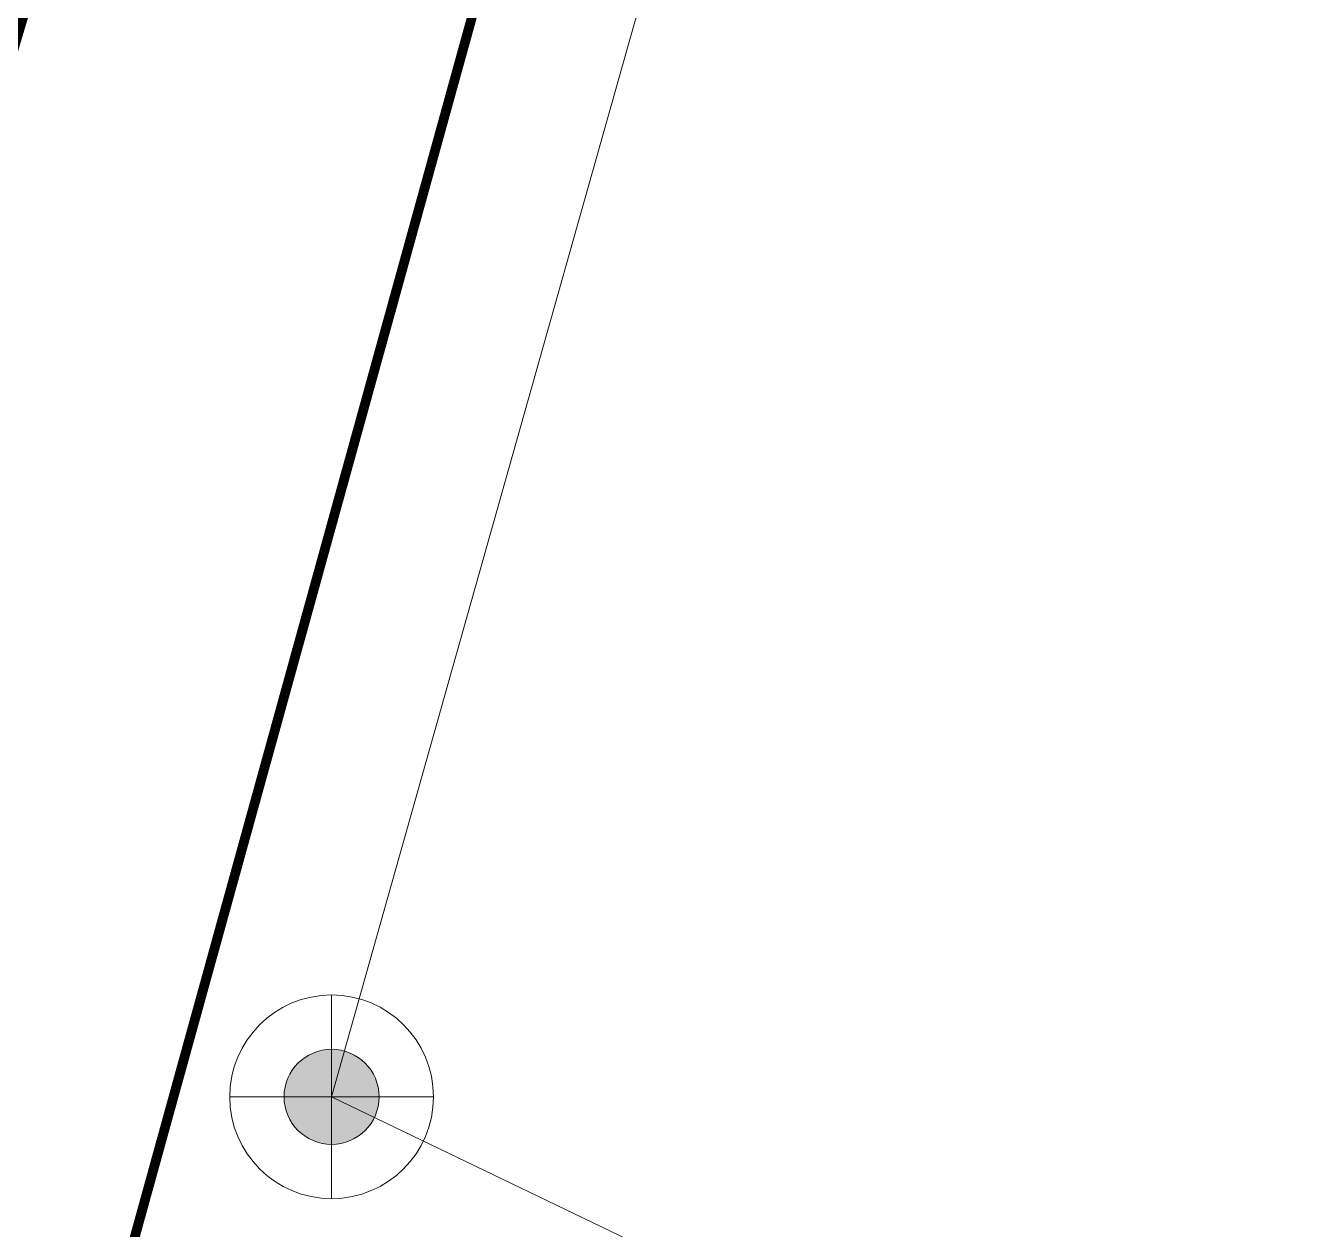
# Model space of a CAD drawing. Header units: inches. Extents: x 350994 to 353538, y 1581369 to 1583842.
# Drawn here: x 351373.95 to 351387.01, y 1583227.96 to 1583240.38 of the extents above; entities that cross this region are included whole.
import ezdxf

# ---------------------------------------------------------------- set-up
doc = ezdxf.new("R2010")
doc.units = ezdxf.units.IN
doc.header["$MEASUREMENT"] = 0
doc.linetypes.add('1', pattern=[0])
doc.layers.add('EP TF', color=5, linetype='Continuous')
doc.layers.add("ROAD'S", color=1, linetype='1')
doc.styles.get("Standard").update_dxf_attribs({"font": 'arial.ttf'})
doc.linetypes.add('SILT_FENCE', pattern='A,0.5,-0.2,["EP",Standard,S=0.1,R=0,X=-0.1,Y=-0.05],-0.2', length=0.9)

# ---------------------------------------------------------------- blocks, each defined once
blk = doc.blocks.new('EP1')
at = {"layer": 'EP TF', "lineweight": 5}
h = blk.add_hatch(color=252, dxfattribs=at)
edge = h.paths.add_edge_path()
edge.add_arc((351339.771, 1583222.914), 0.49, 0, 360)
at = {"layer": 'EP TF', "color": 252, "lineweight": 5}
for points in [[(351339.771, 1583223.964), (351339.771, 1583221.864)], [(351338.721, 1583222.914), (351340.821, 1583222.914)]]:
    blk.add_lwpolyline(points, dxfattribs=at)
for radius in [1.05, 0.49]:
    blk.add_circle((351339.771, 1583222.914), radius, dxfattribs=at)

msp = doc.modelspace()

# ---------------------------------------------------------------- linework, layer by layer
at = {"layer": 'EP TF', "color": 252, "linetype": 'SILT_FENCE', "lineweight": 5, "ltscale": 6, "elevation": 98.457}
msp.add_lwpolyline([(351860.599, 1583050.457), (351843.117, 1583054.927), (351805.428, 1583069.434), (351749.996, 1583088.043), (351693.324, 1583107.195), (351559.818, 1583166.634), (351530.996, 1583175.986), (351505.516, 1583184.189), (351479.554, 1583192.598), (351455.022, 1583200.395), (351427.507, 1583209.446), (351401.181, 1583217.744), (351377.104, 1583229.332), (351383.888, 1583253.394), (351390.184, 1583276.102), (351398.171, 1583304.68), (351406.613, 1583334.671), (351412.571, 1583355.244), (351419.656, 1583379.976), (351427.743, 1583409.247), (351437.315, 1583441.687)], dxfattribs=at)
at = {"layer": "ROAD'S", "lineweight": 5, "const_width": 0.1}
for points in [[(351420.695, 1583402.426), (351404.096, 1583342.615), (351388.198, 1583288.588), (351370.227, 1583228.001), (351366.752, 1583221.866), (351361.472, 1583218.331)], [(351555.306, 1583169.633), (351551.477, 1583163.313), (351551.477, 1583163.313), (351547.92, 1583160.015), (351541.675, 1583157.461), (351530.115, 1583161.263), (351443.083, 1583190.995), (351393.516, 1583207.274), (351376.8, 1583213.469), (351374.718, 1583216.187), (351374.233, 1583219.494), (351374.622, 1583226.248), (351388.101, 1583275.027), (351388.101, 1583275.027)]]:
    msp.add_lwpolyline(points, dxfattribs=at)

# ---------------------------------------------------------------- block references
at = {"layer": 'EP TF', "color": 1, "lineweight": 5}
msp.add_blockref('EP1', (37.333, 6.418, 98.457), dxfattribs=at)

doc.saveas('drawing.dxf')
